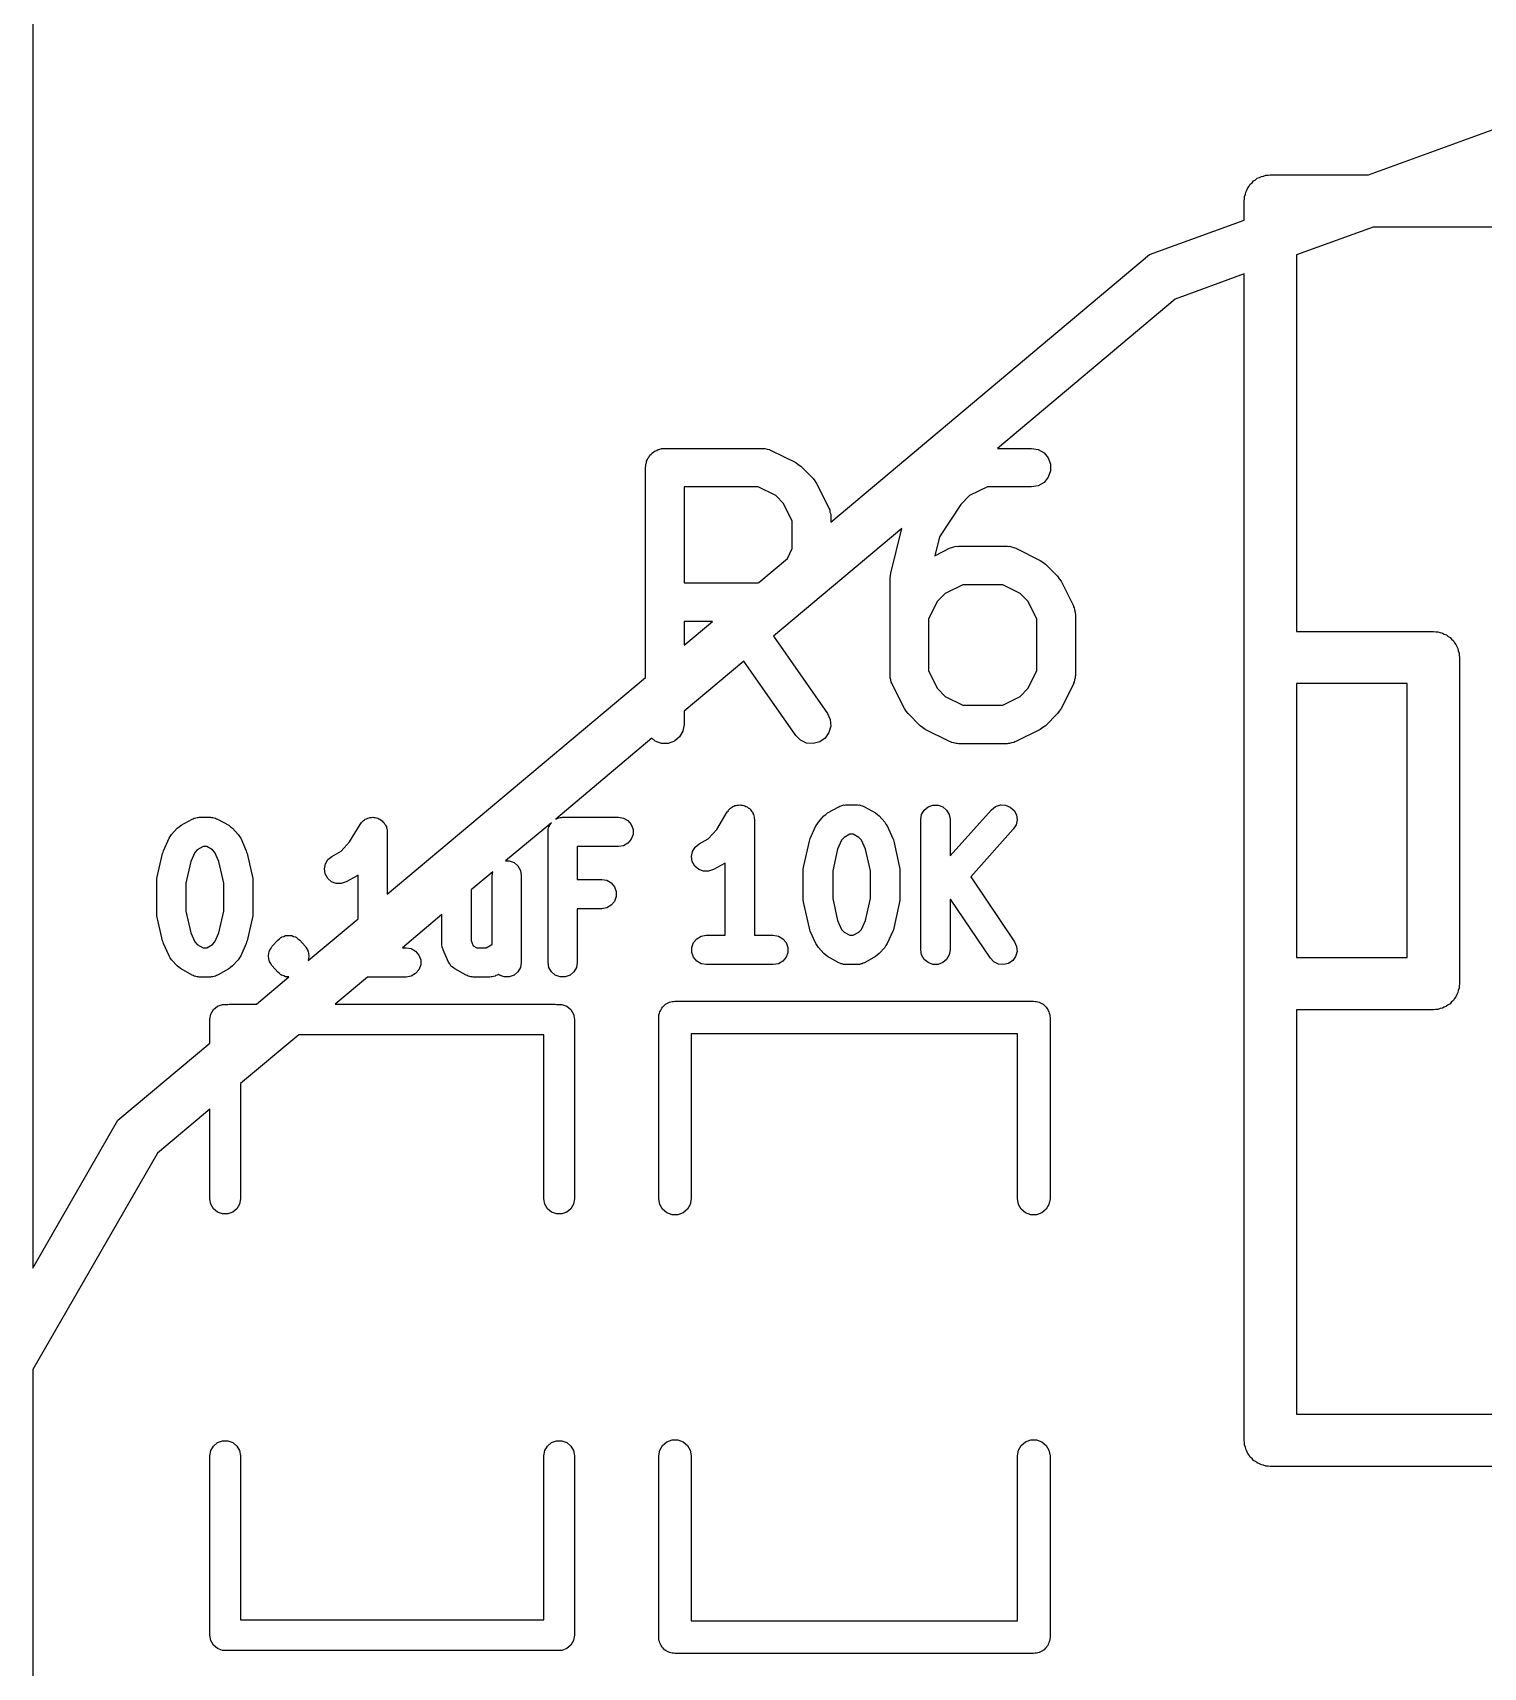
# Model space of a CAD drawing. Extents: x 173.7 to 229.3, y -126 to -74.1.
# Drawn here: x 188.1 to 193.75, y -92.42 to -86.06 of the extents above; entities that cross this region are included whole.
import ezdxf

# ---------------------------------------------------------------- set-up
doc = ezdxf.new("R2010")
doc.units = 0
doc.header["$MEASUREMENT"] = 0
doc.layers.add('BLACK', color=7, linetype='CONTINUOUS')

msp = doc.modelspace()

# ---------------------------------------------------------------- linework, layer by layer
at = {"layer": 'Black'}
for p, q in [((193.302, -86.6124), (197.378, -85.1291)), ((188.1, -85.975), (188.1, -90.8696)), ((192.869, -86.626), (192.878, -86.623)), ((192.878, -86.623), (192.885, -86.6185)), ((192.885, -86.6185), (192.894, -86.617)), ((192.894, -86.617), (192.902, -86.6139)), ((192.902, -86.6139), (192.911, -86.6139)), ((192.911, -86.6139), (192.92, -86.6124)), ((192.92, -86.6124), (193.302, -86.6124)), ((192.823, -86.688), (192.825, -86.6793)), ((192.825, -86.6793), (192.829, -86.6716)), ((192.829, -86.6716), (192.832, -86.6632)), ((192.832, -86.6632), (192.838, -86.6564)), ((192.838, -86.6564), (192.842, -86.6487)), ((192.842, -86.6487), (192.849, -86.643)), ((192.849, -86.643), (192.855, -86.6362)), ((192.855, -86.6362), (192.862, -86.6317)), ((192.862, -86.6317), (192.869, -86.626)), ((192.818, -86.714), (192.82, -86.7052)), ((192.818, -86.7886), (192.818, -86.714)), ((192.82, -86.6964), (192.823, -86.688)), ((192.82, -86.7052), (192.82, -86.6964)), ((192.45, -86.9227), (192.818, -86.7886)), ((193.32, -86.8156), (193.022, -86.9242)), ((202.978, -86.8156), (193.32, -86.8156)), ((191.208, -87.9645), (192.45, -86.9227)), ((193.022, -86.9242), (193.022, -88.3904)), ((192.818, -86.9982), (192.55, -87.0959)), ((192.818, -91.54), (192.818, -86.9982)), ((192.55, -87.0959), (191.857, -87.6774)), ((190.501, -87.7099), (190.504, -87.7042)), ((190.504, -87.7042), (190.509, -87.7)), ((190.509, -87.7), (190.514, -87.6949)), ((190.514, -87.6949), (190.519, -87.6916)), ((190.519, -87.6916), (190.524, -87.6874)), ((190.524, -87.6874), (190.531, -87.6852)), ((190.531, -87.6852), (190.536, -87.6819)), ((190.536, -87.6819), (190.543, -87.6808)), ((190.543, -87.6808), (190.549, -87.6785)), ((190.549, -87.6785), (190.555, -87.6785)), ((190.555, -87.6785), (190.562, -87.6774)), ((190.562, -87.6774), (190.943, -87.6774)), ((190.943, -87.6774), (190.947, -87.6781)), ((190.947, -87.6781), (190.951, -87.6779)), ((190.951, -87.6779), (190.96, -87.6804)), ((190.96, -87.6804), (190.969, -87.6819)), ((190.969, -87.6819), (190.972, -87.6841)), ((190.972, -87.6841), (190.976, -87.6853)), ((190.976, -87.6853), (191.072, -87.7329)), ((191.857, -87.6774), (191.99, -87.6774)), ((191.99, -87.6774), (192.016, -87.6819)), ((192.016, -87.6819), (192.039, -87.6949)), ((192.039, -87.6949), (192.055, -87.7149)), ((190.487, -87.7524), (190.488, -87.7459)), ((190.487, -88.5698), (190.487, -87.7524)), ((190.488, -87.7394), (190.49, -87.7332)), ((190.488, -87.7459), (190.488, -87.7394)), ((190.49, -87.7332), (190.491, -87.7267)), ((190.491, -87.7267), (190.495, -87.721)), ((190.495, -87.721), (190.497, -87.7149)), ((190.497, -87.7149), (190.501, -87.7099)), ((191.072, -87.7329), (191.081, -87.7401)), ((191.081, -87.7401), (191.091, -87.747)), ((191.091, -87.747), (191.139, -87.7946)), ((192.055, -87.7149), (192.064, -87.7394)), ((192.064, -87.7654), (192.055, -87.7899)), ((192.064, -87.7394), (192.064, -87.7654)), ((190.637, -87.8274), (190.637, -88.2012)), ((190.925, -87.8274), (190.637, -87.8274)), ((190.994, -87.8616), (190.925, -87.8274)), ((191.139, -87.7946), (191.146, -87.8044)), ((191.146, -87.8044), (191.153, -87.8141)), ((191.153, -87.8141), (191.2, -87.9093)), ((191.818, -87.8274), (191.749, -87.8616)), ((191.99, -87.8274), (191.818, -87.8274)), ((192.016, -87.8229), (191.99, -87.8274)), ((192.039, -87.8098), (192.016, -87.8229)), ((192.055, -87.7899), (192.039, -87.8098)), ((191.024, -87.892), (190.994, -87.8616)), ((191.058, -87.9606), (191.024, -87.892)), ((191.715, -87.8954), (191.632, -88.0213)), ((191.749, -87.8616), (191.715, -87.8954)), ((191.058, -88.068), (191.058, -87.9606)), ((191.2, -87.9093), (191.202, -87.9135)), ((191.202, -87.9135), (191.204, -87.9172)), ((191.204, -87.9172), (191.205, -87.9259)), ((191.205, -87.9259), (191.208, -87.9343)), ((191.208, -87.9343), (191.208, -87.9386)), ((191.208, -87.9386), (191.208, -87.9429)), ((191.208, -87.9429), (191.208, -87.9645)), ((191.485, -87.9896), (190.985, -88.4092)), ((191.442, -88.1628), (191.485, -87.9896)), ((191.632, -88.0213), (191.613, -88.0954)), ((191.039, -88.1065), (191.058, -88.068)), ((191.613, -88.0954), (191.671, -88.0663)), ((191.671, -88.0663), (191.675, -88.065)), ((191.675, -88.065), (191.679, -88.0629)), ((191.679, -88.0629), (191.688, -88.0613)), ((191.688, -88.0613), (191.696, -88.0588)), ((191.696, -88.0588), (191.701, -88.0591)), ((191.701, -88.0591), (191.705, -88.0583)), ((191.705, -88.0583), (191.895, -88.0583)), ((191.895, -88.0583), (191.899, -88.0591)), ((191.899, -88.0591), (191.904, -88.0588)), ((191.904, -88.0588), (191.912, -88.0613)), ((191.912, -88.0613), (191.921, -88.0629)), ((191.921, -88.0629), (191.925, -88.065)), ((191.925, -88.065), (191.929, -88.0663)), ((191.929, -88.0663), (192.024, -88.1139)), ((190.928, -88.1999), (191.039, -88.1065)), ((192.024, -88.1139), (192.034, -88.121)), ((192.034, -88.121), (192.044, -88.1279)), ((192.044, -88.1279), (192.091, -88.1755)), ((190.637, -88.2012), (190.925, -88.2012)), ((190.925, -88.2012), (190.928, -88.1999)), ((191.439, -88.181), (191.441, -88.1719)), ((191.439, -88.5619), (191.439, -88.181)), ((191.441, -88.1719), (191.442, -88.1628)), ((191.722, -88.2083), (191.654, -88.2426)), ((191.878, -88.2083), (191.722, -88.2083)), ((191.946, -88.2426), (191.878, -88.2083)), ((192.091, -88.1755), (192.098, -88.1854)), ((192.098, -88.1854), (192.105, -88.195)), ((192.105, -88.195), (192.153, -88.2903)), ((191.624, -88.273), (191.589, -88.3415)), ((191.654, -88.2426), (191.624, -88.273)), ((191.976, -88.273), (191.946, -88.2426)), ((192.011, -88.3415), (191.976, -88.273)), ((191.589, -88.3415), (191.589, -88.5442)), ((192.011, -88.5442), (192.011, -88.3415)), ((192.153, -88.2903), (192.154, -88.2944)), ((192.154, -88.2944), (192.156, -88.2982)), ((192.156, -88.2982), (192.158, -88.3068)), ((192.158, -88.3068), (192.16, -88.3152)), ((192.16, -88.3152), (192.16, -88.3195)), ((192.16, -88.3195), (192.161, -88.3238)), ((192.161, -88.3238), (192.161, -88.5619)), ((190.637, -88.3512), (190.637, -88.444)), ((190.637, -88.444), (190.747, -88.3512)), ((190.747, -88.3512), (190.637, -88.3512)), ((193.022, -88.3904), (193.555, -88.3904)), ((193.555, -88.3904), (193.564, -88.3919)), ((193.564, -88.3919), (193.573, -88.3919)), ((193.573, -88.3919), (193.581, -88.395)), ((193.581, -88.395), (193.59, -88.3965)), ((193.59, -88.3965), (193.597, -88.401)), ((193.597, -88.401), (193.606, -88.404)), ((193.606, -88.404), (193.613, -88.4097)), ((190.985, -88.4092), (191.195, -88.7094)), ((193.613, -88.4097), (193.62, -88.4142)), ((193.62, -88.4142), (193.626, -88.421)), ((193.626, -88.421), (193.633, -88.4267)), ((193.633, -88.4267), (193.637, -88.4344)), ((193.637, -88.4344), (193.643, -88.4412)), ((193.643, -88.4412), (193.646, -88.4496)), ((193.646, -88.4496), (193.65, -88.4573)), ((193.65, -88.4573), (193.652, -88.466)), ((193.652, -88.466), (193.655, -88.4744)), ((190.869, -88.506), (190.637, -88.7011)), ((191.072, -88.7954), (190.869, -88.506)), ((193.655, -88.4744), (193.655, -88.4832)), ((193.655, -88.4832), (193.657, -88.492)), ((193.657, -88.492), (193.657, -89.762)), ((189.481, -89.4139), (190.487, -88.5698)), ((191.44, -88.5662), (191.439, -88.5619)), ((191.44, -88.5705), (191.44, -88.5662)), ((191.442, -88.5789), (191.44, -88.5705)), ((191.444, -88.5876), (191.442, -88.5789)), ((191.446, -88.5913), (191.444, -88.5876)), ((191.447, -88.5954), (191.446, -88.5913)), ((191.495, -88.6907), (191.447, -88.5954)), ((191.589, -88.5442), (191.624, -88.6127)), ((191.976, -88.6127), (192.011, -88.5442)), ((192.153, -88.5954), (192.105, -88.6907)), ((192.154, -88.5913), (192.153, -88.5954)), ((192.156, -88.5876), (192.154, -88.5913)), ((192.158, -88.5789), (192.156, -88.5876)), ((192.16, -88.5705), (192.158, -88.5789)), ((192.161, -88.5619), (192.16, -88.5662)), ((192.16, -88.5662), (192.16, -88.5705)), ((193.022, -88.5936), (193.022, -89.6604)), ((193.453, -88.5936), (193.022, -88.5936)), ((193.453, -89.6604), (193.453, -88.5936)), ((191.624, -88.6127), (191.654, -88.6431)), ((191.654, -88.6431), (191.722, -88.6774)), ((191.878, -88.6774), (191.946, -88.6431)), ((191.946, -88.6431), (191.976, -88.6127)), ((190.637, -88.7011), (190.637, -88.7524)), ((191.195, -88.7094), (191.206, -88.733)), ((191.502, -88.7003), (191.495, -88.6907)), ((191.509, -88.7102), (191.502, -88.7003)), ((191.556, -88.7578), (191.509, -88.7102)), ((191.722, -88.6774), (191.878, -88.6774)), ((192.091, -88.7102), (192.044, -88.7578)), ((192.098, -88.7003), (192.091, -88.7102)), ((192.105, -88.6907), (192.098, -88.7003)), ((190.632, -88.778), (190.619, -88.8006)), ((190.637, -88.7524), (190.632, -88.778)), ((191.201, -88.7841), (191.186, -88.8054)), ((191.208, -88.7589), (191.201, -88.7841)), ((191.206, -88.733), (191.208, -88.7589)), ((191.566, -88.7647), (191.556, -88.7578)), ((191.576, -88.7718), (191.566, -88.7647)), ((191.671, -88.8195), (191.576, -88.7718)), ((192.024, -88.7718), (191.929, -88.8195)), ((192.034, -88.7647), (192.024, -88.7718)), ((192.044, -88.7578), (192.034, -88.7647)), ((190.511, -88.8064), (190.137, -89.1209)), ((190.524, -88.8173), (190.511, -88.8064)), ((190.549, -88.8262), (190.524, -88.8173)), ((190.575, -88.8262), (190.549, -88.8262)), ((190.599, -88.8173), (190.575, -88.8262)), ((190.619, -88.8006), (190.599, -88.8173)), ((191.09, -88.8138), (191.072, -88.7954)), ((191.114, -88.8248), (191.09, -88.8138)), ((191.14, -88.8271), (191.114, -88.8248)), ((191.165, -88.8204), (191.14, -88.8271)), ((191.186, -88.8054), (191.165, -88.8204)), ((191.675, -88.8207), (191.671, -88.8195)), ((191.679, -88.8229), (191.675, -88.8207)), ((191.688, -88.8244), (191.679, -88.8229)), ((191.696, -88.8269), (191.688, -88.8244)), ((191.701, -88.8266), (191.696, -88.8269)), ((191.705, -88.8274), (191.701, -88.8266)), ((191.895, -88.8274), (191.705, -88.8274)), ((191.899, -88.8266), (191.895, -88.8274)), ((191.904, -88.8269), (191.899, -88.8266)), ((191.912, -88.8244), (191.904, -88.8269)), ((191.921, -88.8229), (191.912, -88.8244)), ((191.925, -88.8207), (191.921, -88.8229)), ((191.929, -88.8195), (191.925, -88.8207)), ((190.764, -89.161), (190.805, -89.0931)), ((190.805, -89.0931), (190.808, -89.0897)), ((190.808, -89.0897), (190.81, -89.0858)), ((190.81, -89.0858), (190.814, -89.0823)), ((190.814, -89.0823), (190.818, -89.0782)), ((190.818, -89.0782), (190.822, -89.076)), ((190.822, -89.076), (190.825, -89.0731)), ((190.825, -89.0731), (190.83, -89.0712)), ((190.83, -89.0712), (190.835, -89.0685)), ((190.835, -89.0685), (190.84, -89.0678)), ((190.84, -89.0678), (190.844, -89.0663)), ((190.844, -89.0663), (190.849, -89.0663)), ((190.849, -89.0663), (190.855, -89.0654)), ((190.855, -89.0654), (190.859, -89.0663)), ((190.859, -89.0663), (190.864, -89.0663)), ((190.864, -89.0663), (190.869, -89.0681)), ((190.869, -89.0681), (190.874, -89.0692)), ((190.874, -89.0692), (190.878, -89.0715)), ((190.878, -89.0715), (190.882, -89.0731)), ((190.882, -89.0731), (190.886, -89.0766)), ((190.886, -89.0766), (190.891, -89.0794)), ((190.891, -89.0794), (190.894, -89.0829)), ((190.894, -89.0829), (190.897, -89.0858)), ((190.897, -89.0858), (190.9, -89.0906)), ((190.9, -89.0906), (190.904, -89.0948)), ((190.904, -89.0948), (190.905, -89.0991)), ((190.905, -89.0991), (190.907, -89.103)), ((190.907, -89.103), (190.908, -89.1084)), ((191.181, -89.1085), (191.189, -89.1027)), ((191.189, -89.1027), (191.196, -89.0968)), ((191.196, -89.0968), (191.24, -89.0726)), ((191.24, -89.0726), (191.244, -89.0711)), ((191.244, -89.0711), (191.248, -89.0688)), ((191.248, -89.0688), (191.253, -89.0679)), ((191.253, -89.0679), (191.258, -89.0661)), ((191.258, -89.0661), (191.263, -89.0662)), ((191.263, -89.0662), (191.267, -89.0654)), ((191.267, -89.0654), (191.311, -89.0654)), ((191.311, -89.0654), (191.315, -89.0662)), ((191.315, -89.0662), (191.32, -89.0661)), ((191.32, -89.0661), (191.325, -89.0679)), ((191.325, -89.0679), (191.33, -89.0688)), ((191.33, -89.0688), (191.334, -89.0711)), ((191.334, -89.0711), (191.339, -89.0726)), ((191.339, -89.0726), (191.382, -89.0968)), ((191.382, -89.0968), (191.39, -89.1027)), ((191.39, -89.1027), (191.397, -89.1085)), ((191.559, -89.1225), (191.562, -89.103)), ((191.562, -89.103), (191.572, -89.0858)), ((191.572, -89.0858), (191.587, -89.0731)), ((191.587, -89.0731), (191.606, -89.0663)), ((191.606, -89.0663), (191.626, -89.0663)), ((191.626, -89.0663), (191.644, -89.0731)), ((191.644, -89.0731), (191.659, -89.0858)), ((191.659, -89.0858), (191.669, -89.103)), ((191.669, -89.103), (191.673, -89.1225)), ((191.673, -89.2639), (191.834, -89.0843)), ((191.834, -89.0843), (191.85, -89.0721)), ((191.85, -89.0721), (191.869, -89.066)), ((191.869, -89.066), (191.889, -89.0666)), ((191.889, -89.0666), (191.907, -89.0741)), ((191.907, -89.0741), (191.922, -89.0874)), ((191.922, -89.0874), (191.931, -89.1049)), ((191.931, -89.1049), (191.934, -89.1245)), ((188.641, -89.181), (188.663, -89.1568)), ((188.663, -89.1568), (188.67, -89.151)), ((188.67, -89.151), (188.678, -89.145)), ((188.678, -89.145), (188.721, -89.1209)), ((188.721, -89.1209), (188.725, -89.1194)), ((188.725, -89.1194), (188.729, -89.1171)), ((188.729, -89.1171), (188.735, -89.1162)), ((188.735, -89.1162), (188.74, -89.1144)), ((188.74, -89.1144), (188.744, -89.1144)), ((188.744, -89.1144), (188.749, -89.1137)), ((188.749, -89.1137), (188.792, -89.1137)), ((188.792, -89.1137), (188.797, -89.1144)), ((188.797, -89.1144), (188.801, -89.1144)), ((188.801, -89.1144), (188.807, -89.1162)), ((188.807, -89.1162), (188.812, -89.1171)), ((188.812, -89.1171), (188.816, -89.1194)), ((188.816, -89.1194), (188.82, -89.1209)), ((188.82, -89.1209), (188.864, -89.145)), ((188.864, -89.145), (188.871, -89.151)), ((188.871, -89.151), (188.878, -89.1568)), ((188.878, -89.1568), (188.9, -89.181)), ((189.334, -89.2093), (189.375, -89.1414)), ((189.375, -89.1414), (189.378, -89.138)), ((189.378, -89.138), (189.38, -89.1341)), ((189.38, -89.1341), (189.384, -89.1306)), ((189.384, -89.1306), (189.388, -89.1264)), ((189.388, -89.1264), (189.392, -89.1242)), ((189.392, -89.1242), (189.395, -89.1213)), ((189.395, -89.1213), (189.4, -89.1194)), ((189.4, -89.1194), (189.405, -89.1168)), ((189.405, -89.1168), (189.41, -89.1161)), ((189.41, -89.1161), (189.414, -89.1145)), ((189.414, -89.1145), (189.419, -89.1145)), ((189.419, -89.1145), (189.425, -89.1137)), ((189.425, -89.1137), (189.429, -89.1145)), ((189.429, -89.1145), (189.434, -89.1145)), ((189.434, -89.1145), (189.439, -89.1164)), ((189.439, -89.1164), (189.444, -89.1174)), ((189.444, -89.1174), (189.448, -89.1198)), ((189.448, -89.1198), (189.452, -89.1213)), ((189.452, -89.1213), (189.457, -89.1248)), ((189.457, -89.1248), (189.461, -89.1277)), ((189.461, -89.1277), (189.464, -89.1312)), ((189.464, -89.1312), (189.468, -89.1341)), ((189.468, -89.1341), (189.47, -89.1388)), ((189.47, -89.1388), (189.474, -89.1431)), ((189.474, -89.1431), (189.475, -89.1473)), ((189.475, -89.1473), (189.478, -89.1513)), ((189.478, -89.1513), (189.478, -89.1567)), ((189.478, -89.1567), (189.48, -89.1618)), ((189.48, -89.1618), (189.48, -89.1664)), ((189.48, -89.1664), (189.481, -89.1708)), ((190.12, -89.1351), (189.942, -89.2839)), ((190.107, -89.1708), (190.108, -89.1659)), ((190.108, -89.1609), (190.109, -89.1562)), ((190.108, -89.1659), (190.108, -89.1609)), ((190.109, -89.1562), (190.11, -89.1513)), ((190.11, -89.1513), (190.113, -89.1469)), ((190.113, -89.1469), (190.115, -89.1422)), ((190.115, -89.1422), (190.118, -89.1384)), ((190.118, -89.1384), (190.12, -89.1351)), ((190.137, -89.1209), (190.14, -89.1196)), ((190.14, -89.1196), (190.144, -89.1171)), ((190.144, -89.1171), (190.149, -89.1162)), ((190.149, -89.1162), (190.154, -89.1145)), ((190.154, -89.1145), (190.159, -89.1145)), ((190.159, -89.1145), (190.164, -89.1137)), ((190.164, -89.1137), (190.382, -89.1137)), ((190.382, -89.1137), (190.401, -89.1171)), ((190.401, -89.1171), (190.418, -89.127)), ((190.418, -89.127), (190.431, -89.1422)), ((190.431, -89.1422), (190.438, -89.1609)), ((190.438, -89.1609), (190.438, -89.1807)), ((190.731, -89.1982), (190.764, -89.161)), ((190.908, -89.1084), (190.91, -89.1136)), ((190.91, -89.1136), (190.91, -89.1181)), ((190.91, -89.1181), (190.911, -89.1225)), ((190.911, -89.1225), (190.911, -89.5734)), ((191.128, -89.1959), (191.15, -89.1475)), ((191.15, -89.1475), (191.155, -89.1402)), ((191.155, -89.1402), (191.16, -89.1327)), ((191.16, -89.1327), (191.181, -89.1085)), ((191.397, -89.1085), (191.419, -89.1327)), ((191.419, -89.1327), (191.423, -89.1402)), ((191.423, -89.1402), (191.428, -89.1475)), ((191.428, -89.1475), (191.45, -89.1959)), ((191.559, -89.6305), (191.559, -89.1225)), ((191.673, -89.1225), (191.673, -89.2639)), ((191.919, -89.1608), (191.753, -89.3453)), ((191.93, -89.1439), (191.919, -89.1608)), ((191.934, -89.1245), (191.93, -89.1439)), ((188.61, -89.2441), (188.631, -89.1957)), ((188.631, -89.1957), (188.636, -89.1884)), ((188.636, -89.1884), (188.641, -89.181)), ((188.764, -89.228), (188.741, -89.2403)), ((188.778, -89.228), (188.764, -89.228)), ((188.8, -89.2403), (188.778, -89.228)), ((188.9, -89.181), (188.905, -89.1884)), ((188.905, -89.1884), (188.91, -89.1957)), ((188.91, -89.1957), (188.932, -89.2441)), ((189.301, -89.2464), (189.334, -89.2093)), ((189.481, -89.1708), (189.481, -89.4139)), ((190.107, -89.6788), (190.107, -89.1708)), ((190.382, -89.228), (190.221, -89.228)), ((190.221, -89.228), (190.221, -89.3556)), ((190.401, -89.2245), (190.382, -89.228)), ((190.418, -89.2146), (190.401, -89.2245)), ((190.431, -89.1994), (190.418, -89.2146)), ((190.438, -89.1807), (190.431, -89.1994)), ((190.67, -89.2473), (190.68, -89.2302)), ((190.68, -89.2302), (190.695, -89.2177)), ((190.695, -89.2177), (190.731, -89.1982)), ((191.103, -89.3035), (191.125, -89.2068)), ((191.125, -89.2068), (191.127, -89.2014)), ((191.127, -89.2014), (191.128, -89.1959)), ((191.25, -89.2025), (191.235, -89.2375)), ((191.26, -89.1921), (191.25, -89.2025)), ((191.282, -89.1797), (191.26, -89.1921)), ((191.296, -89.1797), (191.282, -89.1797)), ((191.318, -89.1921), (191.296, -89.1797)), ((191.328, -89.2025), (191.318, -89.1921)), ((191.343, -89.2375), (191.328, -89.2025)), ((191.45, -89.1959), (191.452, -89.2014)), ((191.452, -89.2014), (191.454, -89.2068)), ((191.454, -89.2068), (191.475, -89.3035)), ((188.584, -89.3518), (188.606, -89.255)), ((188.606, -89.255), (188.608, -89.2497)), ((188.608, -89.2497), (188.61, -89.2441)), ((188.716, -89.2858), (188.697, -89.3707)), ((188.732, -89.2508), (188.716, -89.2858)), ((188.741, -89.2403), (188.732, -89.2508)), ((188.809, -89.2508), (188.8, -89.2403)), ((188.825, -89.2858), (188.809, -89.2508)), ((188.844, -89.3707), (188.825, -89.2858)), ((188.932, -89.2441), (188.933, -89.2497)), ((188.933, -89.2497), (188.935, -89.255)), ((188.935, -89.255), (188.957, -89.3518)), ((189.236, -89.315), (189.24, -89.2955)), ((189.24, -89.2955), (189.25, -89.2785)), ((189.25, -89.2785), (189.265, -89.266)), ((189.265, -89.266), (189.301, -89.2464)), ((189.942, -89.2839), (189.956, -89.2839)), ((189.956, -89.2839), (189.975, -89.2906)), ((189.975, -89.2906), (189.99, -89.3034)), ((190.666, -89.2667), (190.67, -89.2473)), ((190.669, -89.2863), (190.666, -89.2667)), ((190.679, -89.3037), (190.669, -89.2863)), ((190.794, -89.2935), (190.751, -89.3177)), ((190.797, -89.2917), (190.794, -89.2935)), ((190.797, -89.5734), (190.797, -89.2917)), ((191.235, -89.2375), (191.216, -89.3224)), ((191.363, -89.3224), (191.343, -89.2375)), ((188.583, -89.3643), (188.584, -89.3581)), ((188.584, -89.3581), (188.584, -89.3518)), ((188.957, -89.3518), (188.957, -89.3581)), ((188.957, -89.3581), (188.958, -89.3643)), ((189.239, -89.3346), (189.236, -89.315)), ((189.249, -89.352), (189.239, -89.3346)), ((189.264, -89.365), (189.249, -89.352)), ((189.364, -89.3417), (189.321, -89.3659)), ((189.367, -89.3399), (189.364, -89.3417)), ((189.367, -89.5098), (189.367, -89.3399)), ((189.892, -89.3265), (189.808, -89.397)), ((189.889, -89.3401), (189.892, -89.3265)), ((189.889, -89.6085), (189.889, -89.3401)), ((189.99, -89.3034), (190, -89.3206)), ((190, -89.3206), (190.003, -89.3401)), ((190.003, -89.3401), (190.003, -89.6788)), ((190.221, -89.3556), (190.316, -89.3556)), ((190.316, -89.3556), (190.336, -89.359)), ((190.336, -89.359), (190.353, -89.3689)), ((190.694, -89.3167), (190.679, -89.3037)), ((190.712, -89.3238), (190.694, -89.3167)), ((190.732, -89.3241), (190.712, -89.3238)), ((190.751, -89.3177), (190.732, -89.3241)), ((191.101, -89.3161), (191.102, -89.3098)), ((191.101, -89.437), (191.101, -89.3161)), ((191.102, -89.3098), (191.103, -89.3035)), ((191.216, -89.3224), (191.216, -89.4307)), ((191.363, -89.4307), (191.363, -89.3224)), ((191.475, -89.3035), (191.476, -89.3098)), ((191.476, -89.3098), (191.477, -89.3161)), ((191.477, -89.3161), (191.477, -89.437)), ((191.753, -89.3453), (191.924, -89.5986)), ((188.583, -89.4853), (188.583, -89.3643)), ((188.697, -89.3707), (188.697, -89.4789)), ((188.844, -89.4789), (188.844, -89.3707)), ((188.958, -89.3643), (188.958, -89.4853)), ((189.282, -89.3721), (189.264, -89.365)), ((189.302, -89.3724), (189.282, -89.3721)), ((189.321, -89.3659), (189.302, -89.3724)), ((189.808, -89.397), (189.808, -89.594)), ((190.353, -89.3689), (190.366, -89.3841)), ((190.366, -89.3841), (190.373, -89.4028)), ((190.373, -89.4226), (190.366, -89.4413)), ((190.373, -89.4028), (190.373, -89.4226)), ((188.584, -89.4915), (188.583, -89.4853)), ((188.697, -89.4789), (188.716, -89.5639)), ((188.825, -89.5639), (188.844, -89.4789)), ((188.958, -89.4853), (188.957, -89.4915)), ((190.316, -89.4699), (190.221, -89.4699)), ((190.221, -89.4699), (190.221, -89.6788)), ((190.336, -89.4664), (190.316, -89.4699)), ((190.353, -89.4565), (190.336, -89.4664)), ((190.366, -89.4413), (190.353, -89.4565)), ((191.102, -89.4433), (191.101, -89.437)), ((191.103, -89.4496), (191.102, -89.4433)), ((191.125, -89.5463), (191.103, -89.4496)), ((191.216, -89.4307), (191.235, -89.5156)), ((191.343, -89.5156), (191.363, -89.4307)), ((191.475, -89.4496), (191.454, -89.5463)), ((191.476, -89.4433), (191.475, -89.4496)), ((191.477, -89.437), (191.476, -89.4433)), ((191.675, -89.4329), (191.673, -89.4348)), ((191.673, -89.4348), (191.673, -89.6305)), ((191.83, -89.6625), (191.675, -89.4329)), ((188.584, -89.4978), (188.584, -89.4915)), ((188.606, -89.5946), (188.584, -89.4978)), ((188.957, -89.4978), (188.935, -89.5946)), ((188.957, -89.4915), (188.957, -89.4978)), ((189.173, -89.672), (189.367, -89.5098)), ((189.693, -89.4929), (189.54, -89.6217)), ((189.693, -89.6062), (189.693, -89.4929)), ((191.127, -89.5517), (191.125, -89.5463)), ((191.128, -89.5572), (191.127, -89.5517)), ((191.235, -89.5156), (191.25, -89.5506)), ((191.25, -89.5506), (191.26, -89.561)), ((191.318, -89.561), (191.328, -89.5506)), ((191.328, -89.5506), (191.343, -89.5156)), ((191.452, -89.5516), (191.45, -89.5572)), ((191.454, -89.5463), (191.452, -89.5516)), ((188.608, -89.5999), (188.606, -89.5946)), ((188.61, -89.6055), (188.608, -89.5999)), ((188.631, -89.6539), (188.61, -89.6055)), ((188.716, -89.5639), (188.732, -89.5988)), ((188.732, -89.5988), (188.741, -89.6093)), ((188.741, -89.6093), (188.764, -89.6217)), ((188.778, -89.6217), (188.8, -89.6093)), ((188.8, -89.6093), (188.809, -89.5988)), ((188.809, -89.5988), (188.825, -89.5639)), ((188.932, -89.6055), (188.91, -89.6539)), ((188.933, -89.5999), (188.932, -89.6055)), ((188.935, -89.5946), (188.933, -89.5999)), ((189.033, -89.6164), (189.055, -89.5922)), ((189.055, -89.5922), (189.061, -89.5873)), ((189.061, -89.5873), (189.067, -89.582)), ((189.067, -89.582), (189.068, -89.5816)), ((189.068, -89.5816), (189.069, -89.5809)), ((189.069, -89.5809), (189.07, -89.5806)), ((189.07, -89.58), (189.078, -89.5775)), ((189.07, -89.5806), (189.07, -89.58)), ((189.078, -89.5775), (189.085, -89.5745)), ((189.085, -89.5745), (189.086, -89.5745)), ((189.086, -89.5745), (189.087, -89.5741)), ((189.087, -89.5741), (189.088, -89.5741)), ((189.088, -89.5741), (189.089, -89.5738)), ((189.089, -89.5738), (189.097, -89.5741)), ((189.097, -89.5741), (189.105, -89.5738)), ((189.105, -89.5738), (189.106, -89.5741)), ((189.106, -89.5741), (189.107, -89.5741)), ((189.107, -89.5741), (189.108, -89.5745)), ((189.108, -89.5745), (189.109, -89.5745)), ((189.109, -89.5745), (189.116, -89.5775)), ((189.116, -89.5775), (189.124, -89.58)), ((189.124, -89.58), (189.125, -89.5806)), ((189.125, -89.5806), (189.126, -89.5809)), ((189.126, -89.5809), (189.127, -89.5816)), ((189.127, -89.5816), (189.128, -89.582)), ((189.128, -89.582), (189.133, -89.5873)), ((189.133, -89.5873), (189.14, -89.5922)), ((189.14, -89.5922), (189.161, -89.6164)), ((189.694, -89.6083), (189.693, -89.6062)), ((189.693, -89.6105), (189.694, -89.6083)), ((189.695, -89.6181), (189.693, -89.6105)), ((189.808, -89.594), (189.816, -89.6139)), ((189.816, -89.6139), (189.83, -89.6217)), ((189.866, -89.6217), (189.888, -89.6093)), ((189.888, -89.6093), (189.889, -89.6085)), ((190.667, -89.6206), (190.674, -89.602)), ((190.674, -89.602), (190.686, -89.5868)), ((190.686, -89.5868), (190.704, -89.5768)), ((190.704, -89.5768), (190.723, -89.5734)), ((190.723, -89.5734), (190.797, -89.5734)), ((190.911, -89.5734), (190.984, -89.5734)), ((190.984, -89.5734), (191.004, -89.5768)), ((191.004, -89.5768), (191.021, -89.5868)), ((191.021, -89.5868), (191.034, -89.602)), ((191.034, -89.602), (191.041, -89.6206)), ((191.15, -89.6056), (191.128, -89.5572)), ((191.155, -89.6129), (191.15, -89.6056)), ((191.16, -89.6204), (191.155, -89.6129)), ((191.26, -89.561), (191.282, -89.5734)), ((191.282, -89.5734), (191.296, -89.5734)), ((191.296, -89.5734), (191.318, -89.561)), ((191.423, -89.6129), (191.419, -89.6204)), ((191.428, -89.6056), (191.423, -89.6129)), ((191.45, -89.5572), (191.428, -89.6056)), ((191.924, -89.5986), (191.932, -89.6167)), ((188.636, -89.6612), (188.631, -89.6539)), ((188.641, -89.6687), (188.636, -89.6612)), ((188.663, -89.6928), (188.641, -89.6687)), ((188.764, -89.6217), (188.778, -89.6217)), ((188.9, -89.6687), (188.878, -89.6928)), ((188.905, -89.6612), (188.9, -89.6687)), ((188.91, -89.6539), (188.905, -89.6612)), ((189.018, -89.6526), (189.02, -89.6448)), ((189.019, -89.6546), (189.018, -89.6526)), ((189.018, -89.6566), (189.019, -89.6546)), ((189.02, -89.6644), (189.018, -89.6566)), ((189.02, -89.6448), (189.021, -89.6369)), ((189.021, -89.6723), (189.02, -89.6644)), ((189.021, -89.6369), (189.022, -89.6352)), ((189.022, -89.6741), (189.021, -89.6723)), ((189.022, -89.6332), (189.027, -89.6265)), ((189.022, -89.6352), (189.022, -89.6332)), ((189.022, -89.676), (189.022, -89.6741)), ((189.027, -89.6828), (189.022, -89.676)), ((189.027, -89.6265), (189.03, -89.6194)), ((189.03, -89.6194), (189.032, -89.6181)), ((189.032, -89.6181), (189.033, -89.6164)), ((189.161, -89.6164), (189.163, -89.6181)), ((189.163, -89.6181), (189.164, -89.6194)), ((189.164, -89.6194), (189.168, -89.6265)), ((189.168, -89.6265), (189.172, -89.6332)), ((189.172, -89.6332), (189.172, -89.6352)), ((189.172, -89.6352), (189.173, -89.6369)), ((189.173, -89.6369), (189.174, -89.6448)), ((189.174, -89.6644), (189.173, -89.672)), ((189.174, -89.6448), (189.176, -89.6526)), ((189.176, -89.6566), (189.174, -89.6644)), ((189.176, -89.6526), (189.176, -89.6546)), ((189.176, -89.6546), (189.176, -89.6566)), ((189.54, -89.6217), (189.554, -89.6217)), ((189.554, -89.6217), (189.574, -89.6251)), ((189.574, -89.6251), (189.591, -89.635)), ((189.591, -89.635), (189.604, -89.6502)), ((189.604, -89.6502), (189.611, -89.6689)), ((189.611, -89.6689), (189.611, -89.6887)), ((189.697, -89.6258), (189.695, -89.6181)), ((189.698, -89.6276), (189.697, -89.6258)), ((189.698, -89.6297), (189.698, -89.6276)), ((189.72, -89.6781), (189.698, -89.6297)), ((189.725, -89.6849), (189.72, -89.6781)), ((189.83, -89.6217), (189.866, -89.6217)), ((190.003, -89.6788), (190, -89.6984)), ((190.11, -89.6984), (190.107, -89.6788)), ((190.221, -89.6788), (190.218, -89.6984)), ((190.667, -89.6405), (190.667, -89.6206)), ((190.674, -89.6591), (190.667, -89.6405)), ((190.686, -89.6743), (190.674, -89.6591)), ((190.704, -89.6843), (190.686, -89.6743)), ((191.021, -89.6743), (191.004, -89.6843)), ((191.034, -89.6591), (191.021, -89.6743)), ((191.041, -89.6405), (191.034, -89.6591)), ((191.041, -89.6206), (191.041, -89.6405)), ((191.181, -89.6446), (191.16, -89.6204)), ((191.189, -89.6504), (191.181, -89.6446)), ((191.196, -89.6563), (191.189, -89.6504)), ((191.24, -89.6805), (191.196, -89.6563)), ((191.382, -89.6563), (191.339, -89.6805)), ((191.389, -89.6504), (191.382, -89.6563)), ((191.397, -89.6446), (191.389, -89.6504)), ((191.419, -89.6204), (191.397, -89.6446)), ((191.562, -89.6501), (191.559, -89.6305)), ((191.572, -89.6673), (191.562, -89.6501)), ((191.587, -89.68), (191.572, -89.6673)), ((191.659, -89.6673), (191.644, -89.68)), ((191.669, -89.6501), (191.659, -89.6673)), ((191.673, -89.6305), (191.669, -89.6501)), ((191.843, -89.6768), (191.83, -89.6625)), ((191.861, -89.6855), (191.843, -89.6768)), ((191.917, -89.6716), (191.9, -89.6827)), ((191.928, -89.6556), (191.917, -89.6716)), ((191.934, -89.6365), (191.928, -89.6556)), ((191.932, -89.6167), (191.934, -89.6365)), ((193.022, -89.6604), (193.453, -89.6604)), ((188.67, -89.6986), (188.663, -89.6928)), ((188.678, -89.7046), (188.67, -89.6986)), ((188.721, -89.7288), (188.678, -89.7046)), ((188.725, -89.7302), (188.721, -89.7288)), ((188.729, -89.7325), (188.725, -89.7302)), ((188.735, -89.7335), (188.729, -89.7325)), ((188.74, -89.7352), (188.735, -89.7335)), ((188.744, -89.7352), (188.74, -89.7352)), ((188.749, -89.736), (188.744, -89.7352)), ((188.792, -89.736), (188.749, -89.736)), ((188.797, -89.7352), (188.792, -89.736)), ((188.801, -89.7352), (188.797, -89.7352)), ((188.807, -89.7335), (188.801, -89.7352)), ((188.812, -89.7325), (188.807, -89.7335)), ((188.816, -89.7302), (188.812, -89.7325)), ((188.82, -89.7288), (188.816, -89.7302)), ((188.864, -89.7046), (188.82, -89.7288)), ((188.871, -89.6986), (188.864, -89.7046)), ((188.878, -89.6928), (188.871, -89.6986)), ((188.971, -89.8414), (189.098, -89.7352)), ((189.03, -89.6898), (189.027, -89.6828)), ((189.032, -89.6912), (189.03, -89.6898)), ((189.033, -89.6928), (189.032, -89.6912)), ((189.055, -89.717), (189.033, -89.6928)), ((189.061, -89.7219), (189.055, -89.717)), ((189.067, -89.7273), (189.061, -89.7219)), ((189.068, -89.7277), (189.067, -89.7273)), ((189.069, -89.7283), (189.068, -89.7277)), ((189.07, -89.7286), (189.069, -89.7283)), ((189.07, -89.7293), (189.07, -89.7286)), ((189.078, -89.7317), (189.07, -89.7293)), ((189.085, -89.7347), (189.078, -89.7317)), ((189.086, -89.7347), (189.085, -89.7347)), ((189.087, -89.7351), (189.086, -89.7347)), ((189.088, -89.7351), (189.087, -89.7351)), ((189.089, -89.7354), (189.088, -89.7351)), ((189.097, -89.7351), (189.089, -89.7354)), ((189.098, -89.7352), (189.097, -89.7351)), ((189.404, -89.736), (189.278, -89.8414)), ((189.554, -89.736), (189.404, -89.736)), ((189.574, -89.7325), (189.554, -89.736)), ((189.591, -89.7226), (189.574, -89.7325)), ((189.604, -89.7074), (189.591, -89.7226)), ((189.611, -89.6887), (189.604, -89.7074)), ((189.729, -89.6921), (189.725, -89.6849)), ((189.73, -89.6931), (189.729, -89.6921)), ((189.731, -89.6945), (189.73, -89.6931)), ((189.738, -89.6993), (189.731, -89.6945)), ((189.744, -89.7046), (189.738, -89.6993)), ((189.788, -89.7288), (189.744, -89.7046)), ((189.792, -89.7302), (189.788, -89.7288)), ((189.796, -89.7325), (189.792, -89.7302)), ((189.802, -89.7335), (189.796, -89.7325)), ((189.807, -89.7352), (189.802, -89.7335)), ((189.811, -89.7352), (189.807, -89.7352)), ((189.816, -89.736), (189.811, -89.7352)), ((189.881, -89.736), (189.816, -89.736)), ((189.885, -89.7352), (189.881, -89.736)), ((189.89, -89.7352), (189.885, -89.7352)), ((189.895, -89.7335), (189.89, -89.7352)), ((189.901, -89.7325), (189.895, -89.7335)), ((189.904, -89.7302), (189.901, -89.7325)), ((189.909, -89.7288), (189.904, -89.7302)), ((189.914, -89.7256), (189.909, -89.7288)), ((189.918, -89.7283), (189.914, -89.7256)), ((189.936, -89.7351), (189.918, -89.7283)), ((189.956, -89.7351), (189.936, -89.7351)), ((189.975, -89.7283), (189.956, -89.7351)), ((189.99, -89.7155), (189.975, -89.7283)), ((190, -89.6984), (189.99, -89.7155)), ((190.12, -89.7155), (190.11, -89.6984)), ((190.135, -89.7283), (190.12, -89.7155)), ((190.154, -89.7351), (190.135, -89.7283)), ((190.174, -89.7351), (190.154, -89.7351)), ((190.193, -89.7283), (190.174, -89.7351)), ((190.208, -89.7155), (190.193, -89.7283)), ((190.218, -89.6984), (190.208, -89.7155)), ((190.723, -89.6877), (190.704, -89.6843)), ((190.984, -89.6877), (190.723, -89.6877)), ((191.004, -89.6843), (190.984, -89.6877)), ((191.244, -89.682), (191.24, -89.6805)), ((191.248, -89.6843), (191.244, -89.682)), ((191.253, -89.6852), (191.248, -89.6843)), ((191.258, -89.687), (191.253, -89.6852)), ((191.263, -89.6869), (191.258, -89.687)), ((191.267, -89.6877), (191.263, -89.6869)), ((191.311, -89.6877), (191.267, -89.6877)), ((191.315, -89.6869), (191.311, -89.6877)), ((191.32, -89.687), (191.315, -89.6869)), ((191.325, -89.6852), (191.32, -89.687)), ((191.33, -89.6843), (191.325, -89.6852)), ((191.334, -89.682), (191.33, -89.6843)), ((191.339, -89.6805), (191.334, -89.682)), ((191.606, -89.6868), (191.587, -89.68)), ((191.626, -89.6868), (191.606, -89.6868)), ((191.644, -89.68), (191.626, -89.6868)), ((191.881, -89.6876), (191.861, -89.6855)), ((191.9, -89.6827), (191.881, -89.6876)), ((193.646, -89.8044), (193.643, -89.8128)), ((193.65, -89.7967), (193.646, -89.8044)), ((193.652, -89.788), (193.65, -89.7967)), ((193.655, -89.7796), (193.652, -89.788)), ((193.657, -89.762), (193.655, -89.7708)), ((193.655, -89.7708), (193.655, -89.7796)), ((188.794, -89.8807), (188.804, -89.8628)), ((188.804, -89.8628), (188.82, -89.8494)), ((188.82, -89.8494), (188.839, -89.8423)), ((188.839, -89.8423), (188.86, -89.8423)), ((188.86, -89.8423), (188.865, -89.8414)), ((188.865, -89.8414), (188.971, -89.8414)), ((189.278, -89.8414), (190.135, -89.8414)), ((190.135, -89.8414), (190.14, -89.8423)), ((190.14, -89.8423), (190.161, -89.8423)), ((190.161, -89.8423), (190.18, -89.8494)), ((190.18, -89.8494), (190.196, -89.8628)), ((190.196, -89.8628), (190.206, -89.8807)), ((190.542, -89.8718), (190.545, -89.867)), ((190.545, -89.867), (190.547, -89.8618)), ((190.547, -89.8618), (190.55, -89.8575)), ((190.55, -89.8575), (190.553, -89.8527)), ((190.553, -89.8527), (190.557, -89.8491)), ((190.557, -89.8491), (190.561, -89.8449)), ((190.561, -89.8449), (190.565, -89.8421)), ((190.565, -89.8421), (190.57, -89.8385)), ((190.57, -89.8385), (190.575, -89.8366)), ((190.575, -89.8366), (190.58, -89.8338)), ((190.58, -89.8338), (190.585, -89.8329)), ((190.585, -89.8329), (190.59, -89.831)), ((190.59, -89.831), (190.596, -89.831)), ((190.596, -89.831), (190.601, -89.83)), ((190.601, -89.83), (191.998, -89.83)), ((191.998, -89.83), (192.004, -89.831)), ((192.004, -89.831), (192.01, -89.831)), ((192.01, -89.831), (192.015, -89.8329)), ((192.015, -89.8329), (192.02, -89.8338)), ((192.02, -89.8338), (192.025, -89.8366)), ((192.025, -89.8366), (192.03, -89.8385)), ((192.03, -89.8385), (192.035, -89.8421)), ((192.035, -89.8421), (192.039, -89.8449)), ((192.039, -89.8449), (192.043, -89.8491)), ((192.043, -89.8491), (192.047, -89.8527)), ((192.047, -89.8527), (192.05, -89.8575)), ((192.05, -89.8575), (192.053, -89.8618)), ((192.053, -89.8618), (192.055, -89.867)), ((192.055, -89.867), (192.058, -89.8718)), ((193.555, -89.8636), (193.022, -89.8636)), ((193.022, -89.8636), (193.022, -91.4384)), ((193.564, -89.8621), (193.555, -89.8636)), ((193.573, -89.8621), (193.564, -89.8621)), ((193.581, -89.859), (193.573, -89.8621)), ((193.59, -89.8575), (193.581, -89.859)), ((193.597, -89.853), (193.59, -89.8575)), ((193.606, -89.85), (193.597, -89.853)), ((193.613, -89.8443), (193.606, -89.85)), ((193.62, -89.8398), (193.613, -89.8443)), ((193.626, -89.833), (193.62, -89.8398)), ((193.633, -89.8273), (193.626, -89.833)), ((193.637, -89.8196), (193.633, -89.8273)), ((193.643, -89.8128), (193.637, -89.8196)), ((188.79, -89.9011), (188.794, -89.8807)), ((188.79, -89.9936), (188.79, -89.9011)), ((190.206, -89.8807), (190.21, -89.9011)), ((190.21, -89.9011), (190.21, -90.5996)), ((190.538, -89.8935), (190.539, -89.888)), ((190.538, -90.5996), (190.538, -89.8935)), ((190.539, -89.8825), (190.541, -89.8773)), ((190.539, -89.888), (190.539, -89.8825)), ((190.541, -89.8773), (190.542, -89.8718)), ((192.058, -89.8718), (192.059, -89.8773)), ((192.059, -89.8773), (192.061, -89.8825)), ((192.061, -89.8825), (192.061, -89.888)), ((192.061, -89.888), (192.062, -89.8935)), ((192.062, -89.8935), (192.062, -90.5996)), ((188.432, -90.2937), (188.79, -89.9936)), ((189.136, -89.9608), (188.909, -90.1506)), ((190.091, -89.9608), (189.136, -89.9608)), ((190.091, -90.5996), (190.091, -89.9608)), ((191.935, -89.957), (190.665, -89.957)), ((190.665, -89.957), (190.665, -90.5996)), ((191.935, -90.5996), (191.935, -89.957)), ((188.909, -90.1506), (188.909, -90.5996)), ((188.79, -90.2507), (188.586, -90.4223)), ((188.79, -90.5996), (188.79, -90.2507)), ((188.1, -90.8696), (188.432, -90.2937)), ((188.586, -90.4223), (188.1, -91.2635)), ((188.794, -90.62), (188.79, -90.5996)), ((188.804, -90.638), (188.794, -90.62)), ((188.906, -90.62), (188.895, -90.638)), ((188.909, -90.5996), (188.906, -90.62)), ((190.094, -90.62), (190.091, -90.5996)), ((190.105, -90.638), (190.094, -90.62)), ((190.206, -90.62), (190.196, -90.638)), ((190.21, -90.5996), (190.206, -90.62)), ((190.542, -90.6213), (190.538, -90.5996)), ((190.553, -90.6404), (190.542, -90.6213)), ((190.661, -90.6213), (190.65, -90.6404)), ((190.665, -90.5996), (190.661, -90.6213)), ((191.939, -90.6213), (191.935, -90.5996)), ((191.95, -90.6404), (191.939, -90.6213)), ((192.058, -90.6213), (192.047, -90.6404)), ((192.062, -90.5996), (192.058, -90.6213)), ((188.82, -90.6513), (188.804, -90.638)), ((188.839, -90.6584), (188.82, -90.6513)), ((188.86, -90.6584), (188.839, -90.6584)), ((188.88, -90.6513), (188.86, -90.6584)), ((188.895, -90.638), (188.88, -90.6513)), ((190.12, -90.6513), (190.105, -90.638)), ((190.14, -90.6584), (190.12, -90.6513)), ((190.161, -90.6584), (190.14, -90.6584)), ((190.18, -90.6513), (190.161, -90.6584)), ((190.196, -90.638), (190.18, -90.6513)), ((190.57, -90.6546), (190.553, -90.6404)), ((190.59, -90.6622), (190.57, -90.6546)), ((190.613, -90.6622), (190.59, -90.6622)), ((190.633, -90.6546), (190.613, -90.6622)), ((190.65, -90.6404), (190.633, -90.6546)), ((191.967, -90.6546), (191.95, -90.6404)), ((191.987, -90.6622), (191.967, -90.6546)), ((192.01, -90.6622), (191.987, -90.6622)), ((192.03, -90.6546), (192.01, -90.6622)), ((192.047, -90.6404), (192.03, -90.6546)), ((188.1, -91.2635), (188.1, -108.737)), ((193.022, -91.4384), (202.978, -91.4384)), ((188.79, -91.6004), (188.794, -91.58)), ((188.794, -91.58), (188.804, -91.562)), ((188.804, -91.562), (188.82, -91.5487)), ((188.82, -91.5487), (188.839, -91.5416)), ((188.839, -91.5416), (188.86, -91.5416)), ((188.86, -91.5416), (188.88, -91.5487)), ((188.88, -91.5487), (188.895, -91.562)), ((188.895, -91.562), (188.906, -91.58)), ((188.906, -91.58), (188.909, -91.6004)), ((190.091, -91.6004), (190.094, -91.58)), ((190.094, -91.58), (190.105, -91.562)), ((190.105, -91.562), (190.12, -91.5487)), ((190.12, -91.5487), (190.14, -91.5416)), ((190.14, -91.5416), (190.161, -91.5416)), ((190.161, -91.5416), (190.18, -91.5487)), ((190.18, -91.5487), (190.196, -91.562)), ((190.196, -91.562), (190.206, -91.58)), ((190.206, -91.58), (190.21, -91.6004)), ((190.538, -91.6004), (190.542, -91.5787)), ((190.542, -91.5787), (190.553, -91.5596)), ((190.553, -91.5596), (190.57, -91.5454)), ((190.57, -91.5454), (190.59, -91.5378)), ((190.59, -91.5378), (190.613, -91.5378)), ((190.613, -91.5378), (190.633, -91.5454)), ((190.633, -91.5454), (190.65, -91.5596)), ((190.65, -91.5596), (190.661, -91.5787)), ((190.661, -91.5787), (190.665, -91.6004)), ((191.935, -91.6004), (191.939, -91.5787)), ((191.939, -91.5787), (191.95, -91.5596)), ((191.95, -91.5596), (191.967, -91.5454)), ((191.967, -91.5454), (191.987, -91.5378)), ((191.987, -91.5378), (192.01, -91.5378)), ((192.01, -91.5378), (192.03, -91.5454)), ((192.03, -91.5454), (192.047, -91.5596)), ((192.047, -91.5596), (192.058, -91.5787)), ((192.058, -91.5787), (192.062, -91.6004)), ((192.82, -91.5488), (192.818, -91.54)), ((192.82, -91.5576), (192.82, -91.5488)), ((192.823, -91.566), (192.82, -91.5576)), ((192.825, -91.5747), (192.823, -91.566)), ((192.829, -91.5824), (192.825, -91.5747)), ((192.832, -91.5908), (192.829, -91.5824)), ((188.79, -92.2989), (188.79, -91.6004)), ((188.909, -91.6004), (188.909, -92.2392)), ((190.091, -92.2392), (190.091, -91.6004)), ((190.21, -91.6004), (190.21, -92.2989)), ((190.538, -92.3065), (190.538, -91.6004)), ((190.665, -91.6004), (190.665, -92.243)), ((191.935, -92.243), (191.935, -91.6004)), ((192.062, -91.6004), (192.062, -92.3065)), ((192.838, -91.5976), (192.832, -91.5908)), ((192.842, -91.6053), (192.838, -91.5976)), ((192.849, -91.611), (192.842, -91.6053)), ((192.855, -91.6178), (192.849, -91.611)), ((192.862, -91.6223), (192.855, -91.6178)), ((192.869, -91.628), (192.862, -91.6223)), ((192.878, -91.631), (192.869, -91.628)), ((192.885, -91.6355), (192.878, -91.631)), ((192.894, -91.637), (192.885, -91.6355)), ((192.902, -91.6401), (192.894, -91.637)), ((192.911, -91.6401), (192.902, -91.6401)), ((192.92, -91.6416), (192.911, -91.6401)), ((203.08, -91.6416), (192.92, -91.6416)), ((188.909, -92.2392), (190.091, -92.2392)), ((190.665, -92.243), (191.935, -92.243)), ((188.794, -92.3193), (188.79, -92.2989)), ((188.804, -92.3372), (188.794, -92.3193)), ((188.82, -92.3506), (188.804, -92.3372)), ((188.839, -92.3577), (188.82, -92.3506)), ((190.18, -92.3506), (190.161, -92.3577)), ((190.196, -92.3372), (190.18, -92.3506)), ((190.206, -92.3193), (190.196, -92.3372)), ((190.21, -92.2989), (190.206, -92.3193)), ((190.539, -92.312), (190.538, -92.3065)), ((190.539, -92.3175), (190.539, -92.312)), ((190.541, -92.3227), (190.539, -92.3175)), ((190.542, -92.3282), (190.541, -92.3227)), ((190.545, -92.333), (190.542, -92.3282)), ((190.547, -92.3383), (190.545, -92.333)), ((190.55, -92.3425), (190.547, -92.3383)), ((190.553, -92.3473), (190.55, -92.3425)), ((190.557, -92.3509), (190.553, -92.3473)), ((190.561, -92.3551), (190.557, -92.3509)), ((192.043, -92.3509), (192.039, -92.3551)), ((192.047, -92.3473), (192.043, -92.3509)), ((192.05, -92.3425), (192.047, -92.3473)), ((192.053, -92.3383), (192.05, -92.3425)), ((192.055, -92.333), (192.053, -92.3383)), ((192.058, -92.3282), (192.055, -92.333)), ((192.059, -92.3227), (192.058, -92.3282)), ((192.061, -92.3175), (192.059, -92.3227)), ((192.062, -92.3065), (192.061, -92.312)), ((192.061, -92.312), (192.061, -92.3175)), ((188.86, -92.3577), (188.839, -92.3577)), ((188.865, -92.3586), (188.86, -92.3577)), ((190.135, -92.3586), (188.865, -92.3586)), ((190.14, -92.3577), (190.135, -92.3586)), ((190.161, -92.3577), (190.14, -92.3577)), ((190.565, -92.3579), (190.561, -92.3551)), ((190.57, -92.3615), (190.565, -92.3579)), ((190.575, -92.3634), (190.57, -92.3615)), ((190.58, -92.3662), (190.575, -92.3634)), ((190.585, -92.3671), (190.58, -92.3662)), ((190.59, -92.369), (190.585, -92.3671)), ((190.596, -92.369), (190.59, -92.369)), ((190.601, -92.37), (190.596, -92.369)), ((191.998, -92.37), (190.601, -92.37)), ((192.004, -92.369), (191.998, -92.37)), ((192.01, -92.369), (192.004, -92.369)), ((192.015, -92.3671), (192.01, -92.369)), ((192.02, -92.3662), (192.015, -92.3671)), ((192.025, -92.3634), (192.02, -92.3662)), ((192.03, -92.3615), (192.025, -92.3634)), ((192.035, -92.3579), (192.03, -92.3615)), ((192.039, -92.3551), (192.035, -92.3579))]:
    msp.add_line(p, q, dxfattribs=at)

doc.saveas('drawing.dxf')
